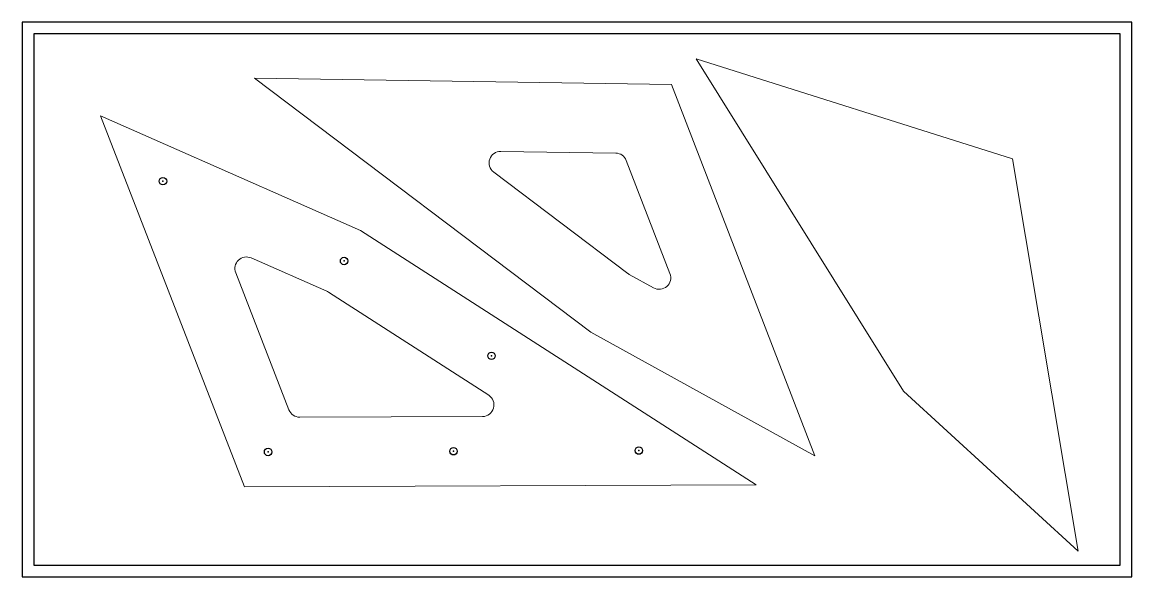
# Model space of a CAD drawing. Header units: inches. Extents: x 34 to 130, y 16.7 to 64.7.
import ezdxf

# ---------------------------------------------------------------- set-up
doc = ezdxf.new("R2010")
doc.units = ezdxf.units.IN
doc.header["$MEASUREMENT"] = 0
doc.header["$PDMODE"] = 32
doc.header["$PDSIZE"] = 0.645
doc.layers.add('drill', color=130, linetype='Continuous')
doc.layers.add('layout', color=10, linetype='Continuous')

msp = doc.modelspace()

# ---------------------------------------------------------------- linework, layer by layer
at = {"color": 7, "linetype": 'Continuous', "lineweight": 15}
for points in [[(119.702, 52.929), (125.369, 18.959), (110.262, 32.816), (92.335, 61.573)], [(90.185, 59.344), (102.591, 27.216), (83.206, 37.911), (54.109, 59.901)], [(63.294, 46.731), (97.525, 24.711), (53.245, 24.547), (40.784, 56.653)]]:
    msp.add_lwpolyline(points, close=True, dxfattribs=at)
msp.add_lwpolyline([(86.423, 43), (74.815, 51.773, -0.72524), (75.433, 53.571), (85.371, 53.418, -0.305731), (86.288, 52.778), (90.066, 42.996, -0.700208), (88.65, 41.76), (86.543, 42.922, -0.035775), (86.423, 43)], format="xyb", dxfattribs=at)
msp.add_lwpolyline([(52.492, 43.07, -0.668179), (53.828, 44.347), (60.372, 41.462, -0.039136), (60.51, 41.388), (74.382, 32.464, -0.746975), (73.845, 30.623), (58.034, 30.565, -0.310508), (57.098, 31.203)], format="xyb", close=True, dxfattribs=at)
at = {"layer": 'drill'}
for p in [(46.201, 50.987), (61.869, 44.081), (74.622, 35.877), (55.296, 27.555), (71.335, 27.614), (87.375, 27.673)]:
    msp.add_point(p, dxfattribs=at)
at = {"layer": 'layout'}
for points in [[(34.022, 16.748), (130.022, 16.748), (130.022, 64.748), (34.022, 64.748)], [(35.022, 17.748), (129.022, 17.748), (129.022, 63.748), (35.022, 63.748)]]:
    msp.add_lwpolyline(points, close=True, dxfattribs=at)

doc.saveas('drawing.dxf')
